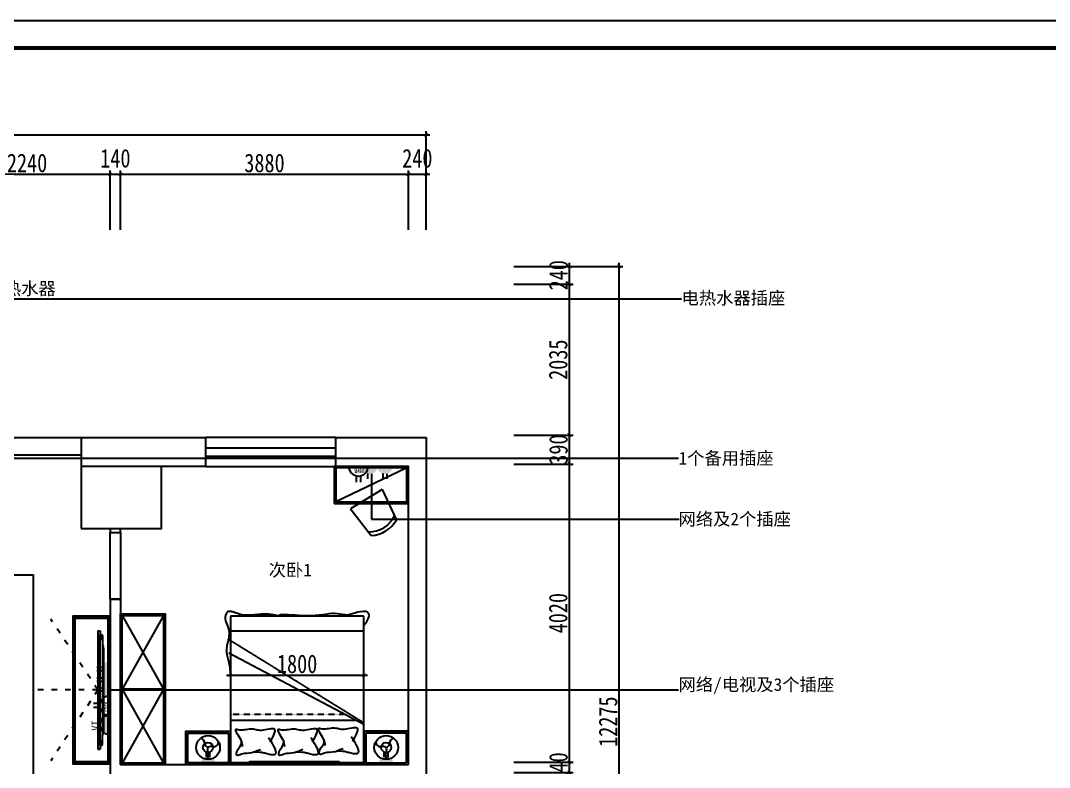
# Model space of a CAD drawing. Header units: millimetres. Extents: x 195858 to 476087, y -765534 to -702383.
# Drawn here: x 428716 to 442584, y -712452 to -702383 of the extents above; entities that cross this region are included whole.
import ezdxf

# ---------------------------------------------------------------- set-up
doc = ezdxf.new("R2010")
doc.units = ezdxf.units.MM
doc.header["$PDMODE"] = 3
doc.linetypes.add('ACAD_ISO03W100', pattern=[30, 12, -18])
doc.linetypes.add('DASHED2', pattern=[0.375, 0.25, -0.125])
for name, color, linetype in [('0-01图框模板说明', 2, 'Continuous'), ('0-02图框细线', 136, 'Continuous'), ('250', 250, 'Continuous'), ('dadddd', 7, 'Continuous'), ('DOOR【门】', 1, 'Continuous'), ('家具1', 2, 'Continuous'), ('家具2', 1, 'Continuous'), ('饰品', 36, 'Continuous')]:
    doc.layers.add(name, color=color, linetype=linetype)
doc.styles.add('DIM', font='simhei.ttf', dxfattribs={"width": 0.8})
doc.styles.add('HT', font='simhei.ttf')
doc.styles.get("Standard").update_dxf_attribs({"font": 'simhei.ttf'})
doc.styles.add('宋', font='')
doc.styles.get('宋').set_extended_font_data('NSimSun')
doc.dimstyles.new('1-10', dxfattribs={"dimscale": 10, "dimtxt": 10, "dimasz": 1, "dimexe": 1, "dimexo": 3, "dimgap": 0.5, "dimtad": 1, "dimtoh": 1, "dimdec": 0, "dimzin": 0, "dimdsep": 46, "dimtxsty": 'Standard', "dimblk": 'ARCHTICK', "dimcen": 0.09, "dimdle": 1, "dimclrd": 3, "dimclre": 3, "dimclrt": 1, "dimadec": 0, "dimazin": 0, "dimtfac": 1, "dimtdec": 0, "dimtix": 1, "dimtmove": 2, "dimatfit": 0, "dimldrblk": 'ARCHTICK', "dimfxl": 5, "dimfxlon": 1, "dimtolj": 1, "dimtzin": 0, "dimarcsym": 1})
doc.dimstyles.new('1-50', dxfattribs={"dimscale": 50, "dimtxt": 5, "dimasz": 1, "dimexe": 1, "dimexo": 0.1, "dimgap": 0.5, "dimtad": 1, "dimdec": 0, "dimdsep": 46, "dimtxsty": 'DIM', "dimblk": 'ARCHTICK', "dimcen": 4, "dimdle": 1, "dimclrd": 3, "dimclre": 3, "dimclrt": 7, "dimadec": 0, "dimazin": 0, "dimtfac": 1, "dimtdec": 0, "dimtmove": 2, "dimatfit": 3, "dimldrblk": 'DOT', "dimfxl": 15, "dimfxlon": 1, "dimarcsym": 0})

# ---------------------------------------------------------------- blocks, each defined once
blk = doc.blocks.new('_ArchTick')
at = {"color": 0, "linetype": 'ByBlock', "const_width": 0.15}
blk.add_lwpolyline([(-0.5, -0.5), (0.5, 0.5)], dxfattribs=at)
blk = doc.blocks.new('*D427')
at = {"layer": '250', "color": 3, "lineweight": -2}
for p, q in [((427634, -704455), (429974, -704455)), ((427684, -705205), (427684, -704405)), ((429924, -705205), (429924, -704405))]:
    blk.add_line(p, q, dxfattribs=at)
at = {"layer": 'Defpoints', "color": 0}
for p in [(429924, -704455), (427684, -707278), (429924, -710580)]:
    blk.add_point(p, dxfattribs=at)
at = {"layer": '250', "color": 3, "lineweight": -2, "xscale": 50, "yscale": 50, "zscale": 50, "rotation": 180}
blk.add_blockref('_ArchTick', (427684, -704455), dxfattribs=at)
at = {"layer": '250', "color": 3, "lineweight": -2, "xscale": 50, "yscale": 50, "zscale": 50}
blk.add_blockref('_ArchTick', (429924, -704455), dxfattribs=at)
at = {"layer": '250', "color": 7, "insert": (428804, -704304), "char_height": 250, "attachment_point": 5, "style": 'DIM'}
blk.add_mtext('2240', dxfattribs=at)
blk = doc.blocks.new('_Dot')
at = {"color": 0, "linetype": 'ByBlock', "lineweight": -2}
blk.add_line((-0.5, 0), (-1, 0), dxfattribs=at)
at = {"color": 0, "linetype": 'ByBlock', "const_width": 0.5}
blk.add_lwpolyline([(-0.25, 0, 1), (0.25, 0, 1)], format="xyb", close=True, dxfattribs=at)
blk = doc.blocks.new('*D428')
at = {"layer": '250', "color": 3, "lineweight": -2}
for p, q in [((429874, -704455), (430114, -704455)), ((429924, -705205), (429924, -704405)), ((430064, -705205), (430064, -704405))]:
    blk.add_line(p, q, dxfattribs=at)
at = {"layer": 'Defpoints', "color": 0}
for p in [(430064, -704455), (429924, -710580), (430064, -710580)]:
    blk.add_point(p, dxfattribs=at)
at = {"layer": '250', "color": 3, "lineweight": -2, "xscale": 50, "yscale": 50, "zscale": 50, "rotation": 180}
blk.add_blockref('_ArchTick', (429924, -704455), dxfattribs=at)
at = {"layer": '250', "color": 3, "lineweight": -2, "xscale": 50, "yscale": 50, "zscale": 50}
blk.add_blockref('_ArchTick', (430064, -704455), dxfattribs=at)
at = {"layer": '250', "color": 7, "insert": (429994, -704241), "char_height": 250, "attachment_point": 5, "style": 'DIM'}
blk.add_mtext('140', dxfattribs=at)
blk = doc.blocks.new('*D429')
at = {"layer": '250', "color": 3, "lineweight": -2}
for p, q in [((430014, -704455), (433994, -704455)), ((430064, -705205), (430064, -704405)), ((433944, -705205), (433944, -704405))]:
    blk.add_line(p, q, dxfattribs=at)
at = {"layer": 'Defpoints', "color": 0}
for p in [(433944, -704455), (433944, -708790), (430064, -710580)]:
    blk.add_point(p, dxfattribs=at)
at = {"layer": '250', "color": 3, "lineweight": -2, "xscale": 50, "yscale": 50, "zscale": 50, "rotation": 180}
blk.add_blockref('_ArchTick', (430064, -704455), dxfattribs=at)
at = {"layer": '250', "color": 3, "lineweight": -2, "xscale": 50, "yscale": 50, "zscale": 50}
blk.add_blockref('_ArchTick', (433944, -704455), dxfattribs=at)
at = {"layer": '250', "color": 7, "insert": (432004, -704304), "char_height": 250, "attachment_point": 5, "style": 'DIM'}
blk.add_mtext('3880', dxfattribs=at)
blk = doc.blocks.new('*D430')
at = {"layer": '250', "color": 3, "lineweight": -2}
for p, q in [((433894, -704455), (434234, -704455)), ((433944, -705205), (433944, -704405)), ((434184, -705205), (434184, -704405))]:
    blk.add_line(p, q, dxfattribs=at)
at = {"layer": 'Defpoints', "color": 0}
for p in [(434184, -704455), (434184, -708400), (433944, -708790)]:
    blk.add_point(p, dxfattribs=at)
at = {"layer": '250', "color": 3, "lineweight": -2, "xscale": 50, "yscale": 50, "zscale": 50, "rotation": 180}
blk.add_blockref('_ArchTick', (433944, -704455), dxfattribs=at)
at = {"layer": '250', "color": 3, "lineweight": -2, "xscale": 50, "yscale": 50, "zscale": 50}
blk.add_blockref('_ArchTick', (434184, -704455), dxfattribs=at)
at = {"layer": '250', "color": 7, "insert": (434064, -704241), "char_height": 250, "attachment_point": 5, "style": 'DIM'}
blk.add_mtext('240', dxfattribs=at)
blk = doc.blocks.new('*D431')
at = {"layer": '250', "color": 3, "lineweight": -2}
for p, q in [((420174, -704672), (420174, -703872)), ((434184, -704672), (434184, -703872)), ((420124, -703922), (434234, -703922))]:
    blk.add_line(p, q, dxfattribs=at)
at = {"layer": 'Defpoints', "color": 0}
for p in [(434184, -703922), (420174, -705205), (434184, -705205)]:
    blk.add_point(p, dxfattribs=at)
at = {"layer": '250', "color": 3, "lineweight": -2, "xscale": 50, "yscale": 50, "zscale": 50, "rotation": 180}
blk.add_blockref('_ArchTick', (420174, -703922), dxfattribs=at)
at = {"layer": '250', "color": 3, "lineweight": -2, "xscale": 50, "yscale": 50, "zscale": 50}
blk.add_blockref('_ArchTick', (434184, -703922), dxfattribs=at)
at = {"layer": '250', "color": 7, "insert": (427179, -703770), "char_height": 250, "attachment_point": 5, "style": 'DIM'}
blk.add_mtext('14010', dxfattribs=at)
blk = doc.blocks.new('*D436')
at = {"layer": '250', "color": 3, "lineweight": -2}
for p, q in [((436115, -712572), (436115, -712332)), ((435365, -712382), (436165, -712382)), ((435365, -712522), (436165, -712522))]:
    blk.add_line(p, q, dxfattribs=at)
at = {"layer": 'Defpoints', "color": 0}
for p in [(433676, -712382), (436115, -712382), (433676, -712522)]:
    blk.add_point(p, dxfattribs=at)
at = {"layer": '250', "color": 3, "lineweight": -2, "xscale": 50, "yscale": 50, "zscale": 50}
for p, rotation in [((436115, -712382), 90), ((436115, -712522), 270)]:
    blk.add_blockref('_ArchTick', p, dxfattribs=dict(at, rotation=rotation))
at = {"layer": '250', "color": 7, "insert": (435967, -712452), "char_height": 250, "attachment_point": 5, "rotation": 90, "style": 'DIM'}
blk.add_mtext('140', dxfattribs=at)
blk = doc.blocks.new('*D437')
at = {"layer": '250', "color": 3, "lineweight": -2}
for p, q in [((436115, -712432), (436115, -708312)), ((435365, -708362), (436165, -708362)), ((435365, -712382), (436165, -712382))]:
    blk.add_line(p, q, dxfattribs=at)
at = {"layer": 'Defpoints', "color": 0}
for p in [(433676, -708362), (436115, -708362), (433676, -712382)]:
    blk.add_point(p, dxfattribs=at)
at = {"layer": '250', "color": 3, "lineweight": -2, "xscale": 50, "yscale": 50, "zscale": 50}
for p, rotation in [((436115, -708362), 90), ((436115, -712382), 270)]:
    blk.add_blockref('_ArchTick', p, dxfattribs=dict(at, rotation=rotation))
at = {"layer": '250', "color": 7, "insert": (435963, -710372), "char_height": 250, "attachment_point": 5, "rotation": 90, "style": 'DIM'}
blk.add_mtext('4020', dxfattribs=at)
blk = doc.blocks.new('*D438')
at = {"layer": '250', "color": 3, "lineweight": -2}
for p, q in [((436115, -708412), (436115, -707922)), ((435365, -707972), (436165, -707972)), ((435365, -708362), (436165, -708362))]:
    blk.add_line(p, q, dxfattribs=at)
at = {"layer": 'Defpoints', "color": 0}
for p in [(433916, -707972), (436115, -707972), (433676, -708362)]:
    blk.add_point(p, dxfattribs=at)
at = {"layer": '250', "color": 3, "lineweight": -2, "xscale": 50, "yscale": 50, "zscale": 50}
for p, rotation in [((436115, -707972), 90), ((436115, -708362), 270)]:
    blk.add_blockref('_ArchTick', p, dxfattribs=dict(at, rotation=rotation))
at = {"layer": '250', "color": 7, "insert": (435967, -708167), "char_height": 250, "attachment_point": 5, "rotation": 90, "style": 'DIM'}
blk.add_mtext('390', dxfattribs=at)
blk = doc.blocks.new('*D439')
at = {"layer": '250', "color": 3, "lineweight": -2}
for p, q in [((435365, -705937), (436165, -705937)), ((436115, -708022), (436115, -705887)), ((435365, -707972), (436165, -707972))]:
    blk.add_line(p, q, dxfattribs=at)
at = {"layer": 'Defpoints', "color": 0}
for p in [(424916, -705937), (436115, -705937), (433916, -707972)]:
    blk.add_point(p, dxfattribs=at)
at = {"layer": '250', "color": 3, "lineweight": -2, "xscale": 50, "yscale": 50, "zscale": 50}
for p, rotation in [((436115, -705937), 90), ((436115, -707972), 270)]:
    blk.add_blockref('_ArchTick', p, dxfattribs=dict(at, rotation=rotation))
at = {"layer": '250', "color": 7, "insert": (435963, -706955), "char_height": 250, "attachment_point": 5, "rotation": 90, "style": 'DIM'}
blk.add_mtext('2035', dxfattribs=at)
blk = doc.blocks.new('*D440')
at = {"layer": '250', "color": 3, "lineweight": -2}
for p, q in [((435365, -705697), (436165, -705697)), ((436115, -705987), (436115, -705647)), ((435365, -705937), (436165, -705937))]:
    blk.add_line(p, q, dxfattribs=at)
at = {"layer": 'Defpoints', "color": 0}
for p in [(424676, -705697), (436115, -705697), (427286, -705937)]:
    blk.add_point(p, dxfattribs=at)
at = {"layer": '250', "color": 3, "lineweight": -2, "xscale": 50, "yscale": 50, "zscale": 50}
for p, rotation in [((436115, -705697), 90), ((436115, -705937), 270)]:
    blk.add_blockref('_ArchTick', p, dxfattribs=dict(at, rotation=rotation))
at = {"layer": '250', "color": 7, "insert": (435967, -705817), "char_height": 250, "attachment_point": 5, "rotation": 90, "style": 'DIM'}
blk.add_mtext('240', dxfattribs=at)
blk = doc.blocks.new('*D441')
at = {"layer": '250', "color": 3, "lineweight": -2}
for p, q in [((436036, -705697), (436836, -705697)), ((436786, -718022), (436786, -705647)), ((436036, -717972), (436836, -717972))]:
    blk.add_line(p, q, dxfattribs=at)
at = {"layer": 'Defpoints', "color": 0}
for p in [(435272, -705697), (436786, -705697), (435272, -717972)]:
    blk.add_point(p, dxfattribs=at)
at = {"layer": '250', "color": 3, "lineweight": -2, "xscale": 50, "yscale": 50, "zscale": 50}
for p, rotation in [((436786, -705697), 90), ((436786, -717972), 270)]:
    blk.add_blockref('_ArchTick', p, dxfattribs=dict(at, rotation=rotation))
at = {"layer": '250', "color": 7, "insert": (436636, -711835), "char_height": 250, "attachment_point": 5, "rotation": 90, "style": 'DIM'}
blk.add_mtext('12275', dxfattribs=at)
blk = doc.blocks.new('*D463')
at = {"layer": '250', "color": 3, "lineweight": -2}
for p, q in [((418930, -706018), (418930, -705678)), ((419680, -705728), (418880, -705728)), ((419680, -705968), (418880, -705968))]:
    blk.add_line(p, q, dxfattribs=at)
at = {"layer": 'Defpoints', "color": 0}
for p in [(418930, -705728), (426352, -705728), (428962, -705968)]:
    blk.add_point(p, dxfattribs=at)
at = {"layer": '250', "color": 3, "lineweight": -2, "xscale": 50, "yscale": 50, "zscale": 50}
for p, rotation in [((418930, -705728), 90), ((418930, -705968), 270)]:
    blk.add_blockref('_ArchTick', p, dxfattribs=dict(at, rotation=rotation))
at = {"layer": '250', "color": 7, "insert": (418716, -705848), "char_height": 250, "attachment_point": 5, "rotation": 90, "style": 'DIM'}
blk.add_mtext('240', dxfattribs=at)
blk = doc.blocks.new('A$C277C16EF')
at = {"layer": '0-01图框模板说明', "color": 2, "const_width": 49}
blk.add_lwpolyline([(-338, 19745), (-338, 338), (-28062, 338), (-28062, 19745)], close=True, dxfattribs=at)
at = {"layer": '0-02图框细线'}
blk.add_lwpolyline([(0, 20083), (0, 0), (-28400, 0), (-28400, 20083)], close=True, dxfattribs=at)
blk = doc.blocks.new('休闲椅子')
at = {"layer": '家具1'}
for p, q in [((-340, 0), (-360, -721)), ((-340, 0), (-360, -721)), ((340, 0), (-340, 0)), ((340, 0), (-340, 0)), ((360, -721), (340, 0)), ((360, -721), (340, 0)), ((340, -24), (-340, -24)), ((340, -24), (-340, -24)), ((-301, -24), (-320, -721)), ((-301, -24), (-320, -721)), ((320, -721), (301, -24)), ((320, -721), (301, -24)), ((-360, -721), (-320, -721)), ((-360, -721), (-320, -721)), ((320, -721), (-320, -721)), ((320, -721), (-320, -721)), ((320, -721), (360, -721)), ((320, -721), (360, -721))]:
    blk.add_line(p, q, dxfattribs=at)
at = {"layer": '家具2'}
blk.add_lwpolyline([(260, -100), (-260, -100, 0.414214), (-280, -120), (-280, -601, 0.414214), (-260, -621), (260, -621, 0.414214), (280, -601), (280, -120, 0.414214)], format="xyb", close=True, dxfattribs=at)
blk = doc.blocks.new('A$C287A39A7')
at = {"layer": '家具1'}
for p, q in [((0, 2654), (0, 2542)), ((847, 2664), (10, 2664)), ((0, 2525), (0, 139)), ((854, 2532), (10, 2532)), ((140, 132), (140, 2527)), ((864, 142), (864, 2522)), ((140, 1732), (864, 1732)), ((140, 932), (864, 932)), ((0, 10), (0, 122)), ((854, 132), (10, 132)), ((847, 0), (10, 0))]:
    blk.add_line(p, q, dxfattribs=at)
for centre, radius, start, end in [((10, 2654), 10, 90, 180), ((847, 2654), 10, 21.2566, 90), ((704, 2598), 164, 336.3368, 21.2566), ((10, 2542), 10, 180, 270), ((74, 2130), 403, 80.4997, 100.5306), ((854, 2522), 10, 0, 90), ((854, 142), 10, 270, 0), ((74, 534), 403, 259.4694, 279.5003), ((10, 122), 10, 90, 180), ((10, 10), 10, 180, 270), ((847, 10), 10, 270, 338.7434), ((704, 66), 164, 338.7434, 23.6632)]:
    blk.add_arc(centre, radius, start, end, dxfattribs=at)
at = {"layer": '家具2'}
blk.add_line((190, 132), (190, 2532), dxfattribs=at)
blk = doc.blocks.new('沙发边柜')
at = {"layer": '家具1'}
blk.add_lwpolyline([(-253, -242), (-253, 258), (247, 258), (247, -242)], close=True, dxfattribs=at)
blk.add_circle((0, 0), 112, dxfattribs=at)
at = {"layer": '家具2'}
for p, q in [((0, 150), (0, -150)), ((150, 0), (-150, 0))]:
    blk.add_line(p, q, dxfattribs=at)
blk.add_circle((0, 0), 56.2, dxfattribs=at)
blk = doc.blocks.new('A$C3EA476F0')
at = {"layer": '家具1'}
for points in [[(1148, 3959), (1148, 3359), (2348, 3359), (2348, 3959)], [(1264, 1652), (1264, 2552), (2164, 2552), (2164, 1652)]]:
    blk.add_lwpolyline(points, close=True, dxfattribs=at)
at = {"layer": '家具2'}
for p, q in [((679, 3742), (1148, 3742)), ((2348, 3742), (2841, 3742)), ((2841, 462), (2841, 3742)), ((429, 3492), (429, 3434)), ((429, 712), (429, 770)), ((679, 462), (1351, 462)), ((2057, 462), (2841, 462))]:
    blk.add_line(p, q, dxfattribs=at)
blk.add_blockref('A$C287A39A7', (0, 770))
at = {"xscale": -1, "rotation": 180}
blk.add_blockref('休闲椅子', (1704, 0), dxfattribs=at)
at = {"layer": '家具1'}
blk.add_blockref('沙发边柜', (432, 3734), dxfattribs=at)
at = {"layer": '家具1', "xscale": -1, "rotation": 180}
blk.add_blockref('沙发边柜', (432, 469), dxfattribs=at)
blk = doc.blocks.new('A$C19C21231')
at = {"layer": 'DOOR【门】', "color": 250, "linetype": 'ACAD_ISO03W100', "ltscale": 5}
for q in [(-636.4, -636.4), (0, -900), (636.4, -636.4)]:
    blk.add_line((0, 0), q, dxfattribs=at)
at = {"layer": '饰品', "color": 1}
for p, q in [((-532, 0), (-532, 30.2)), ((-532, 30.2), (-497.2, 30.2)), ((-532, 0), (532, 0)), ((-497.2, 30.2), (-497.2, 51)), ((-488.6, 59.6), (-406.9, 59.6)), ((-406.9, 59.6), (-391.4, 71.6)), ((-375.6, 76.9), (375.6, 76.9)), ((406.9, 59.6), (391.4, 71.6)), ((488.6, 59.6), (406.9, 59.6)), ((497.2, 30.2), (497.2, 51)), ((497.2, 30.2), (532, 30.2)), ((532, 0), (532, 30.2))]:
    blk.add_line(p, q, dxfattribs=at)
at = {"layer": '饰品', "color": 8}
for p, q in [((497.2, 30.2), (-497.2, 30.2)), ((-496.9, 49.6), (-458.5, 49.6)), ((-450.8, 54.4), (-448.2, 59.6)), ((-406.9, 59.6), (406.9, 59.6)), ((450.8, 54.4), (448.2, 59.6)), ((496.9, 49.6), (458.5, 49.6))]:
    blk.add_line(p, q, dxfattribs=at)
at = {"layer": '饰品', "color": 1}
for centre, radius, start, end in [((-488.6, 51), 8.64, 90, 180), ((-375.6, 51), 25.9, 90, 127.45154), ((375.6, 51), 25.9, 52.54846, 90), ((488.6, 51), 8.64, 0, 90)]:
    blk.add_arc(centre, radius, start, end, dxfattribs=at)
at = {"layer": '饰品', "color": 8}
for centre, start, end in [((-458.5, 58.3), 270, 333.36459), ((458.5, 58.3), 206.63541, 270)]:
    blk.add_arc(centre, 8.64, start, end, dxfattribs=at)
blk = doc.blocks.new('GFV85')
at = {"color": 2, "ltscale": 1000}
for p, q in [((56980, 6593), (54980, 6593)), ((54980, 6593), (54980, 4793)), ((56980, 4793), (56980, 6593)), ((56380, 4793), (56380, 6475)), ((54980, 4793), (56980, 4793))]:
    blk.add_line(p, q, dxfattribs=at)
at = {"color": 8, "ltscale": 1000}
blk.add_line((55180, 6593), (55180, 4793), dxfattribs=at)
at = {"color": 8, "linetype": 'DASHED2', "ltscale": 0.5}
for p, q in [((56420, 6593), (55290, 4762)), ((56300, 4793), (56300, 6317))]:
    blk.add_line(p, q, dxfattribs=at)
at = {"color": 1, "ltscale": 1000}
for p, q in [((56440, 6593), (55476, 4771)), ((56950, 4793), (56950, 6593))]:
    blk.add_line(p, q, dxfattribs=at)
at = {"color": 2}
for points in [[(56980, 7193), (56530, 7193), (56530, 6593), (56980, 6593)], [(56980, 4193), (56530, 4193), (56530, 4793), (56980, 4793)]]:
    blk.add_lwpolyline(points, close=True, dxfattribs=at)
at = {"color": 1}
for points in [[(56955, 7168), (56555, 7168), (56555, 6618), (56955, 6618)], [(56955, 4218), (56555, 4218), (56555, 4768), (56955, 4768)]]:
    blk.add_lwpolyline(points, close=True, dxfattribs=at)
at = {"color": 3}
blk.add_lwpolyline([(56980, 5057), (56940, 5057), (56940, 6256), (56980, 6256)], close=True, dxfattribs=at)
for centre in [(56749, 6893), (56749, 4493)]:
    blk.add_circle(centre, 160, dxfattribs=at)
at = {"color": 1}
for centre in [(56749, 6894), (56749, 4491)]:
    blk.add_circle(centre, 67.5, dxfattribs=at)
for centre, radius, start, end in [((56693, 7002), 65, 184.5472, 274.0046), ((56684, 6868), 70.2, 21.5496, 79.0602), ((56669, 6822), 70.8, 274.3234, 4.4208), ((56805, 6852), 69.8, 142.7692, 200.655), ((56783, 6815), 86, 66.8898, 113.1102), ((56850, 6966), 80.7, 245.5061, 315.9952), ((56669, 4563), 70.8, 355.5792, 85.6766), ((56693, 4383), 65, 85.9954, 175.4528), ((56684, 4517), 70.2, 280.9398, 338.4504), ((56805, 4533), 69.8, 159.345, 217.2308), ((56783, 4570), 86, 246.8898, 293.1102), ((56850, 4419), 80.7, 44.0048, 114.4939)]:
    blk.add_arc(centre, radius, start, end, dxfattribs=at)
at = {"color": 2, "ltscale": 1000}
blk.add_open_spline([(55099, 6593), (55020, 6663), (54902, 6692), (54924, 6482), (54983, 6374), (54918, 6183), (55000, 5964), (54942, 5420), (54992, 5492), (54918, 5209), (55008, 4991), (54883, 4745), (55025, 4713), (55227, 4826), (55393, 4701), (55617, 4783), (55724, 4789), (55783, 4793)], degree=3, knots=[0, 0, 0, 0, 140.356688, 240.855445, 374.272085, 514.628774, 800.960617, 1037.309606, 1234.977718, 1501.883052, 1872.056655, 1990.732643, 2052.345442, 2125.407537, 2467.000811, 2608.004871, 2786.638856, 2786.638856, 2786.638856, 2786.638856], dxfattribs=at)
at = {"color": 1, "ltscale": 1000}
for points, knots in [([(56667, 6443), (56587, 6486), (56433, 6569), (56519, 6354), (56499, 6254), (56482, 6176), (56504, 6095), (56505, 6033), (56480, 5939), (56624, 6057), (56694, 6064), (56723, 6067)], [0, 0, 0, 0, 197.98522, 383.798459, 461.536852, 537.063609, 629.138715, 719.341985, 744.183766, 895.041347, 1000.692483, 1000.692483, 1000.692483, 1000.692483]), ([(56603, 6422), (56710, 6488), (56868, 6585), (56824, 6402), (56800, 6315), (56799, 6258), (56798, 6220)], [0, 0, 0, 0, 257.192142, 380.388355, 440.188761, 557.045341, 557.045341, 557.045341, 557.045341]), ([(56767, 6314), (56774, 6293), (56787, 6254), (56827, 6170), (56802, 6093), (56857, 5995), (56770, 5983), (56724, 6058), (56658, 6058), (56636, 6058)], [0, 0, 0, 0, 70.314327, 132.712823, 281.06886, 345.030234, 373.143701, 508.899423, 574.349148, 574.349148, 574.349148, 574.349148]), ([(56680, 5898), (56600, 5941), (56446, 6024), (56532, 5809), (56512, 5709), (56495, 5631), (56517, 5550), (56518, 5488), (56493, 5394), (56637, 5512), (56707, 5519), (56736, 5522)], [0, 0, 0, 0, 197.98522, 383.798459, 461.536852, 537.063609, 629.138715, 719.341985, 744.183766, 895.041347, 1000.692483, 1000.692483, 1000.692483, 1000.692483]), ([(56616, 5877), (56723, 5943), (56881, 6040), (56837, 5858), (56813, 5770), (56812, 5713), (56811, 5675)], [0, 0, 0, 0, 257.192142, 380.388355, 440.188761, 557.045341, 557.045341, 557.045341, 557.045341]), ([(56779, 5769), (56787, 5748), (56800, 5709), (56840, 5625), (56815, 5548), (56870, 5450), (56783, 5438), (56737, 5513), (56671, 5513), (56649, 5514)], [0, 0, 0, 0, 70.314327, 132.712823, 281.06886, 345.030234, 373.143701, 508.899423, 574.349148, 574.349148, 574.349148, 574.349148]), ([(56680, 5328), (56600, 5371), (56446, 5454), (56532, 5239), (56512, 5140), (56495, 5062), (56517, 4980), (56518, 4918), (56493, 4825), (56637, 4943), (56707, 4950), (56736, 4952)], [0, 0, 0, 0, 197.98522, 383.798459, 461.536852, 537.063609, 629.138715, 719.341985, 744.183766, 895.041347, 1000.692483, 1000.692483, 1000.692483, 1000.692483]), ([(56616, 5307), (56723, 5373), (56881, 5470), (56837, 5288), (56813, 5201), (56812, 5144), (56811, 5106)], [0, 0, 0, 0, 257.192142, 380.388355, 440.188761, 557.045341, 557.045341, 557.045341, 557.045341]), ([(56779, 5200), (56787, 5179), (56800, 5139), (56840, 5055), (56815, 4978), (56870, 4880), (56783, 4868), (56737, 4944), (56671, 4944), (56649, 4944)], [0, 0, 0, 0, 70.314327, 132.712823, 281.06886, 345.030234, 373.143701, 508.899423, 574.349148, 574.349148, 574.349148, 574.349148])]:
    blk.add_open_spline(points, degree=3, knots=knots, dxfattribs=at)
blk = doc.blocks.new('*D467')
at = {"layer": '250', "color": 3, "lineweight": -2}
for p, q in [((431494, -711209), (433394, -711209)), ((431544, -711212), (431544, -711159)), ((433344, -711212), (433344, -711159))]:
    blk.add_line(p, q, dxfattribs=at)
at = {"layer": 'Defpoints', "color": 0}
for p in [(431544, -711217), (433344, -711209), (433344, -711217)]:
    blk.add_point(p, dxfattribs=at)
at = {"layer": '250', "color": 3, "lineweight": -2, "xscale": 50, "yscale": 50, "zscale": 50, "rotation": 180}
blk.add_blockref('_ArchTick', (431544, -711209), dxfattribs=at)
at = {"layer": '250', "color": 3, "lineweight": -2, "xscale": 50, "yscale": 50, "zscale": 50}
blk.add_blockref('_ArchTick', (433344, -711209), dxfattribs=at)
at = {"layer": '250', "color": 7, "insert": (432444, -711057), "char_height": 250, "attachment_point": 5, "style": 'DIM'}
blk.add_mtext('1800', dxfattribs=at)
blk = doc.blocks.new('A$C56A9156F')
at = {"color": 1}
for p, q in [((-92, 491), (360, 525)), ((-92, 491), (0, 0)), ((0, 0), (433, 132))]:
    blk.add_line(p, q, dxfattribs=at)
for radius, start, end in [(375, 337.108, 44.0862), (425, 342.5246, 38.6696)]:
    blk.add_arc((28, 260), radius, start, end, dxfattribs=at)
blk = doc.blocks.new('dawdeewew')
blk.add_hatch(color=5).paths.add_polyline_path([(147607, -27637), (147863, -27637, 1)])
at = {"color": 5}
blk.add_text('TV', height=100, dxfattribs=at).set_placement((147678, -27497))

msp = doc.modelspace()

# ---------------------------------------------------------------- hatches: boundary and pattern name
for points in [[(433526.3, -708391.4), (433317.7, -708391.4, 1)], [(433733, -708391.4), (433524.4, -708391.4, 1)], [(429915.3, -711231.2), (429915.3, -711022.6, 1)], [(429915.3, -711374.4), (429915.3, -711165.8, 1)], [(429915.3, -711507), (429915.3, -711298.4, 1)], [(431140.2, -712415.3), (431348.8, -712415.3, 1)], [(433538, -712415.3), (433746.6, -712415.3, 1)]]:
    msp.add_hatch(color=5).paths.add_polyline_path(points)

# ---------------------------------------------------------------- linework, layer by layer
at = {"color": 5}
for p, q in [((433401.2, -708393), (433144.5, -708393)), ((433394, -708488.7), (433394, -708560.8)), ((433600.7, -708488.7), (433600.7, -708560.8)), ((433241.9, -708520.1), (433241.9, -708604.7)), ((433296.8, -708520.8), (433296.8, -708604.7)), ((433445.2, -708493.1), (433445.2, -708560.8)), ((433651.9, -708493.1), (433651.9, -708560.8)), ((429813, -711106.2), (429745.9, -711106.2)), ((429813.6, -711150.1), (429745.9, -711150.1)), ((429813, -711249.4), (429745.9, -711249.4)), ((429813.6, -711293.3), (429745.9, -711293.3)), ((429813, -711382), (429745.9, -711382)), ((429813.6, -711425.9), (429745.9, -711425.9)), ((429912.4, -711749.6), (429912.4, -711492.8)), ((429785.2, -711590.3), (429700.6, -711590.3)), ((429784.6, -711645.1), (429700.6, -711645.1)), ((431221.3, -712313.6), (431221.3, -712245.9)), ((431265.2, -712313.1), (431265.2, -712245.9)), ((433619.1, -712313.6), (433619.1, -712245.9)), ((433670.3, -712318.1), (433670.3, -712245.9))]:
    msp.add_line(p, q, dxfattribs=at)
at = {"color": 2}
msp.add_lwpolyline([(429923.9, -712408), (429423.9, -712408), (429423.9, -710408), (429923.9, -710408)], close=True, dxfattribs=at)
at = {"color": 1}
for points in [[(429903.9, -712388), (429443.9, -712388), (429443.9, -710428), (429903.9, -710428)], [(429893.9, -712378), (429453.9, -712378), (429453.9, -710438), (429893.9, -710438)]]:
    msp.add_lwpolyline(points, close=True, dxfattribs=at)
at = {"color": 5}
for centre, radius, start, end in [((433270.9, -708393), 130.4, 180, 0), ((429912.4, -711619.2), 130.4, 90, 270), ((429912.4, -711877.6), 128, 90, 270)]:
    msp.add_arc(centre, radius, start, end, dxfattribs=at)
at = {"layer": '250', "color": 0}
for p, q in [((429533.9, -708003), (429533.9, -708243)), ((429533.9, -708003), (431213.9, -708003)), ((431213.9, -708393), (431213.9, -708003)), ((432963.9, -708393), (432963.9, -708003)), ((432963.9, -708003), (434183.9, -708003)), ((434183.9, -708003), (434183.9, -716753)), ((429533.9, -708243), (429533.9, -709233)), ((430613.9, -708393), (429533.9, -708393)), ((430613.9, -709233), (430613.9, -708393)), ((431213.9, -708393), (430613.9, -708393)), ((433943.9, -708393), (432963.9, -708393)), ((433943.9, -712413), (433943.9, -708393)), ((429533.9, -709233), (429923.9, -709233)), ((429923.9, -709233), (429923.9, -709283)), ((429923.9, -709283), (430063.9, -709283)), ((430063.9, -709283), (430063.9, -709233)), ((430063.9, -709233), (430613.9, -709233)), ((429923.9, -710183), (430063.9, -710183)), ((429923.9, -710183), (429923.9, -712633)), ((430063.9, -710183), (430063.9, -712413)), ((430063.9, -712413), (433943.9, -712413))]:
    msp.add_line(p, q, dxfattribs=at)
at = {"layer": '250', "color": 3}
for p, q in [((432963.9, -708003), (431213.9, -708003)), ((432963.9, -708149.1), (431213.9, -708149.1)), ((431213.9, -708253.7), (432963.9, -708253.7)), ((431213.9, -708393), (432963.9, -708393))]:
    msp.add_line(p, q, dxfattribs=at)
at = {"layer": '250', "color": 1}
msp.add_line((433923.9, -708413), (432963.9, -708873), dxfattribs=at)
at = {"layer": '250', "color": 2}
for points in [[(428573.9, -708003), (429533.9, -708003), (429533.9, -708243), (428573.9, -708243)], [(432943.9, -708893), (433943.9, -708893), (433943.9, -708393), (432943.9, -708393)], [(429923.9, -709283), (430063.9, -709283), (430063.9, -710183), (429923.9, -710183)], [(430663.9, -712413), (430063.9, -712413), (430063.9, -710383), (430663.9, -710383)]]:
    msp.add_lwpolyline(points, close=True, dxfattribs=at)
at = {"layer": '250', "color": 0}
msp.add_lwpolyline([(429533.9, -709233), (430613.9, -709233), (430613.9, -708393), (429533.9, -708393)], close=True, dxfattribs=at)
at = {"layer": '250', "color": 1}
for points in [[(432963.9, -708873), (433923.9, -708873), (433923.9, -708413), (432963.9, -708413)], [(430643.9, -712393), (430083.9, -712393), (430083.9, -710403), (430643.9, -710403)]]:
    msp.add_lwpolyline(points, close=True, dxfattribs=at)
for points in [[(430643.9, -710403), (430083.9, -711398), (430643.9, -712393)], [(430083.9, -710403), (430643.9, -711398), (430083.9, -712393)], [(430643.9, -711398), (430083.9, -711398)]]:
    msp.add_lwpolyline(points, dxfattribs=at)

# ---------------------------------------------------------------- block references
at = {"color": 0}
for name, p, rotation in [('A$C56A9156F', (433163.7, -708967.1), 290.8329002384208), ('GFV85', (426751.4, -655433.5), 270)]:
    msp.add_blockref(name, p, dxfattribs=dict(at, rotation=rotation))
msp.add_blockref('A$C3EA476F0', (426050.8, -713597.1))
at = {"color": 5, "extrusion": (0, 0, -1), "zscale": -1, "rotation": 270}
msp.add_blockref('dawdeewew', (-402275.7, -564143), dxfattribs=at)
at = {"layer": '250', "color": 7, "xscale": 1.100000000005821, "yscale": 1.100000000005821, "zscale": 1.1}
msp.add_blockref('A$C277C16EF', (443252.7, -724474), dxfattribs=at)
at = {"layer": 'dadddd', "color": 7, "ltscale": 100, "xscale": 1.5, "rotation": 270}
msp.add_blockref('A$C19C21231', (429759, -711408), dxfattribs=at)

# ---------------------------------------------------------------- texts
at = {"color": 5, "char_height": 50, "width": 210.821, "attachment_point": 3, "style": '宋'}
for insert, rotation in [((433213, -708478.4), 180), ((429826.9, -711561.4), 90)]:
    msp.add_mtext('网络', dxfattribs=dict(at, insert=insert, rotation=rotation))
at = {"layer": '家具1', "style": 'HT'}
for s, p in [('电热水器', (428258.3, -706081.1)), ('电热水器插座', (437625.5, -706208.6)), ('1个备用插座', (437585, -708368.3)), ('网络及2个插座', (437585, -709188.2)), ('次卧1', (432060.7, -709875.2)), ('网络/电视及3个插座', (437585, -711419.7))]:
    msp.add_text(s, height=170.89, dxfattribs=at).set_placement(p)

# ---------------------------------------------------------------- dimensions: what is measured, and where the dimension line sits
at = {"layer": '250', "color": 0}
for base, p1, p2, picture, middle in [((434183.9, -703921.9), (420173.9, -705205.1), (434183.9, -705205.1), '*D431', (427178.9, -703770.4)), ((429923.9, -704455.1), (427683.9, -707278.3), (429923.9, -710580.3), '*D427', (428803.9, -704303.7)), ((430063.9, -704455.1), (429923.9, -710580.3), (430063.9, -710580.3), '*D428', (429993.9, -704241.2)), ((433943.9, -704455.1), (430063.9, -710580.3), (433943.9, -708790.3), '*D429', (432003.9, -704303.7)), ((434183.9, -704455.1), (433943.9, -708790.3), (434183.9, -708400.3), '*D430', (434063.9, -704241.2))]:
    dim = msp.add_linear_dim(base=base, p1=p1, p2=p2, dimstyle='1-50', dxfattribs=at)
    dim.commit()
    dim.dimension.update_dxf_attribs({"geometry": picture, "text_midpoint": middle})
for base, p1, p2, angle, picture, middle in [((418929.9, -705728), (428961.6, -705968), (426351.6, -705728), 270, '*D463', (418716, -705848)), ((436786.1, -705697.1), (435271.5, -717972.1), (435271.5, -705697.1), 90, '*D441', (436636.1, -711834.6)), ((436114.8, -705937.1), (433916, -707972.1), (424916, -705937.1), 270, '*D439', (435963.4, -706954.6)), ((436114.8, -708362.1), (433676, -712382.1), (433676, -708362.1), 270, '*D437', (435963.4, -710372.1))]:
    dim = msp.add_linear_dim(base=base, p1=p1, p2=p2, angle=angle, dimstyle='1-50', dxfattribs=at)
    dim.commit()
    dim.dimension.update_dxf_attribs({"geometry": picture, "text_midpoint": middle})
for base, p1, p2, picture, middle in [((436114.8, -705697.1), (427286, -705937.1), (424676, -705697.1), '*D440', (435967.4, -705817.1)), ((436114.8, -707972.1), (433676, -708362.1), (433916, -707972.1), '*D438', (435967.4, -708167.1)), ((436114.8, -712382.1), (433676, -712522.1), (433676, -712382.1), '*D436', (435967.4, -712452.1))]:
    dim = msp.add_linear_dim(base=base, p1=p1, p2=p2, angle=270, dimstyle='1-50', dxfattribs=at)
    dim.commit()
    dim.dimension.update_dxf_attribs({"geometry": picture, "text_midpoint": middle, "dimtype": 160})
at = {"layer": '250', "color": 1}
dim = msp.add_linear_dim(base=(433343.9, -711208.6), p1=(431543.9, -711216.9), p2=(433343.9, -711216.9), dimstyle='1-50', dxfattribs=at)
dim.commit()
dim.dimension.update_dxf_attribs({"geometry": '*D467', "text_midpoint": (432443.9, -711057.2)})

# ---------------------------------------------------------------- leaders
at = {"layer": '250', "color": 2}
for points in [[(427443.7, -706134.8), (437625.5, -706134.8)], [(427303.5, -708281.9), (437585, -708281.9)], [(433445.2, -708493.1), (433445.2, -709105.7), (437591.9, -709105.7)], [(429893.9, -711408), (437583.5, -711408)]]:
    msp.add_leader(points, dimstyle='1-10', override={"dimgap": 0.5, "dimtad": 0}, dxfattribs=at)

doc.saveas('drawing.dxf')
